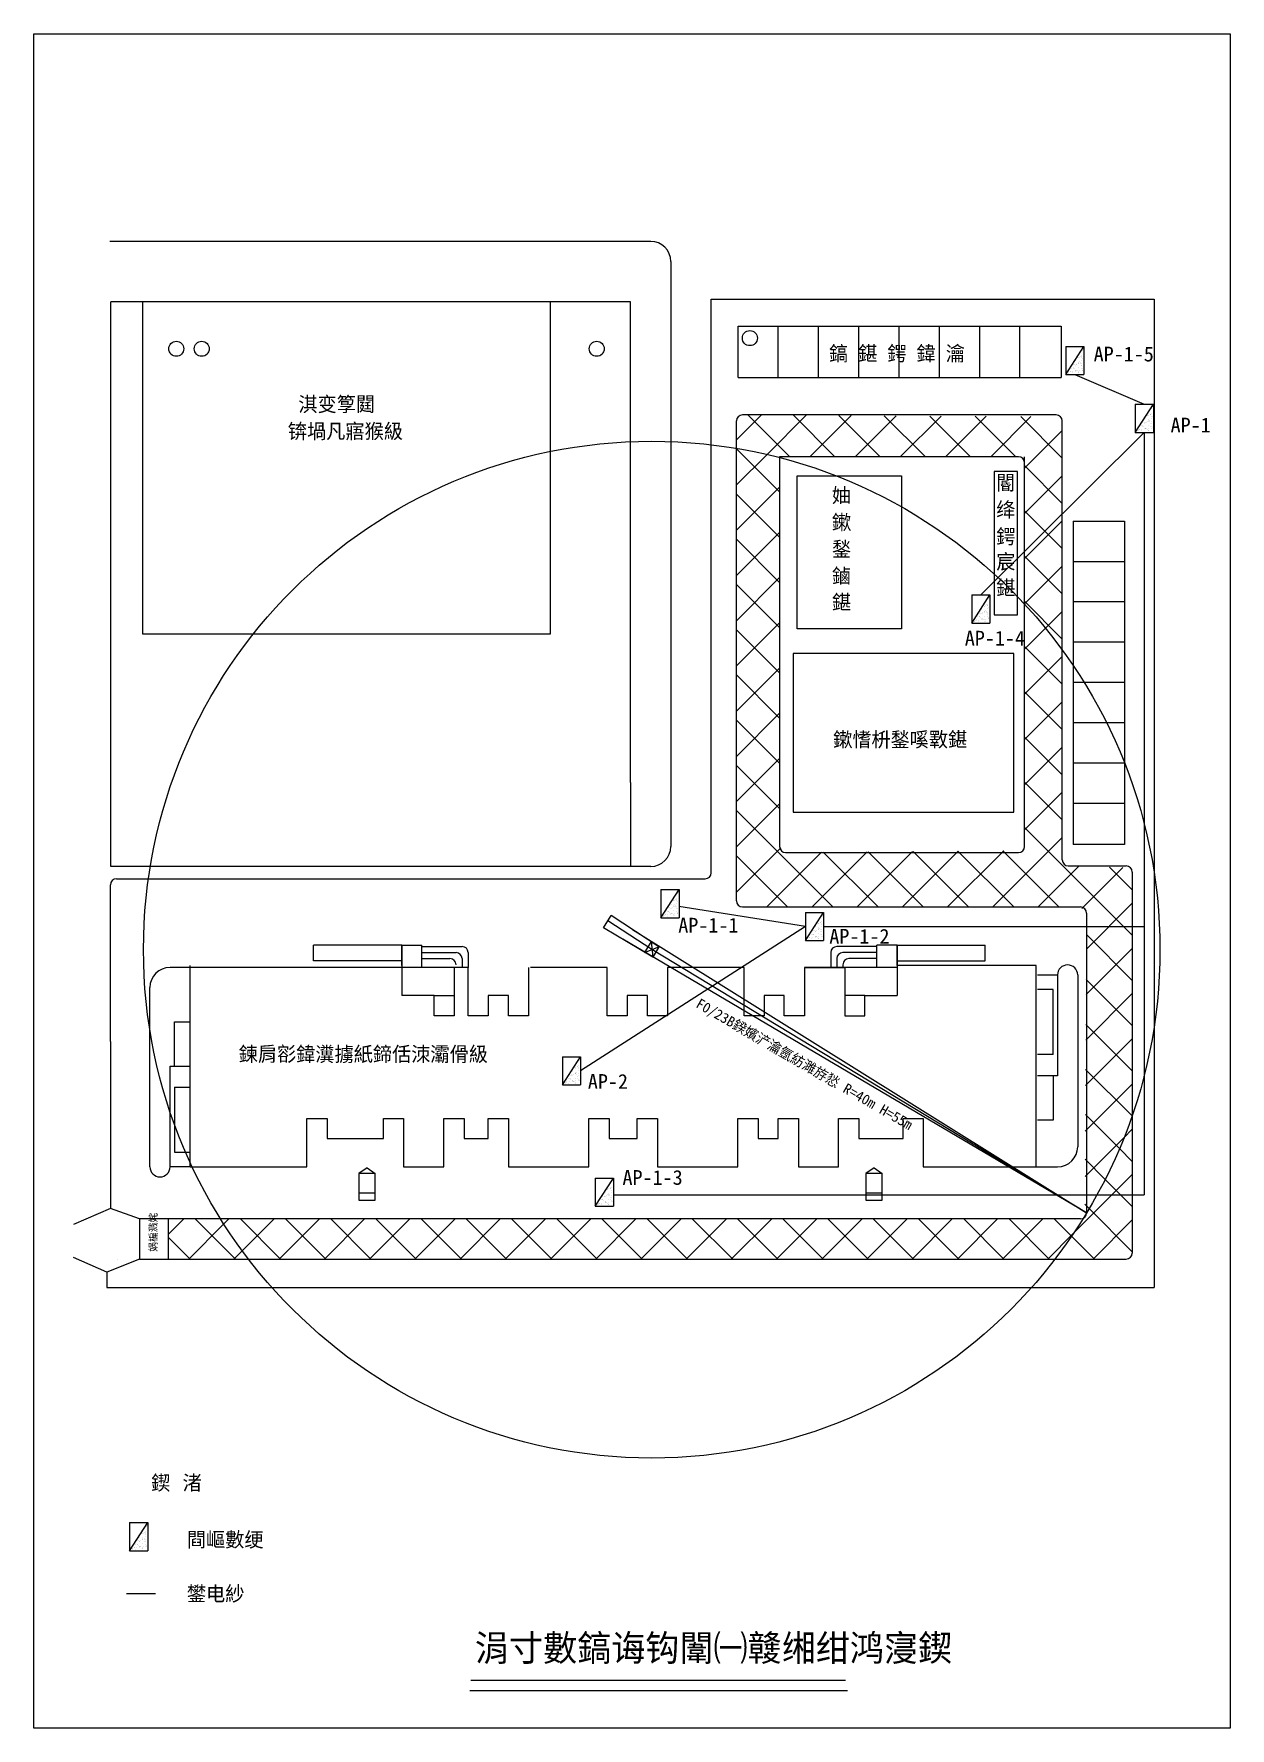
# Model space of a CAD drawing. Header units: metres. Extents: x 0 to 297, y 0 to 420.
import ezdxf

# ---------------------------------------------------------------- set-up
doc = ezdxf.new("R2010")
doc.units = ezdxf.units.M
doc.layers.add(' ', color=7, linetype='Continuous')

msp = doc.modelspace()

# ---------------------------------------------------------------- linework, layer by layer
at = {"layer": ' '}
for p, q in [((256.19, 342.93), (260.69, 342.93)), ((256.19, 342.93), (256.19, 335.93)), ((256.19, 335.93), (260.69, 342.93)), ((260.08, 341.89), (260.08, 341.89)), ((260.12, 340.67), (260.12, 340.67)), ((260.35, 341.97), (260.35, 341.97)), ((260.46, 342.29), (260.46, 342.29)), ((260.54, 342.25), (260.54, 342.25)), ((260.66, 342.14), (260.66, 342.14)), ((260.68, 342.02), (260.68, 342.02)), ((260.69, 342.93), (260.69, 335.93)), ((256.81, 336.44), (256.81, 336.44)), ((256.95, 336.99), (256.95, 336.99)), ((256.98, 336.6), (256.98, 336.6)), ((257.3, 336.72), (257.3, 336.72)), ((257.31, 336.64), (257.31, 336.64)), ((257.71, 337.57), (257.71, 337.57)), ((257.82, 336.71), (257.82, 336.71)), ((258.05, 337.51), (258.05, 337.51)), ((258.09, 337.58), (258.09, 337.58)), ((258.1, 338.39), (258.1, 338.39)), ((258.32, 337.34), (258.32, 337.34)), ((258.43, 338.43), (258.43, 338.43)), ((258.53, 339.46), (258.53, 339.46)), ((258.57, 338.23), (258.57, 338.23)), ((258.61, 337.01), (258.61, 337.01)), ((258.69, 339.33), (258.69, 339.33)), ((258.69, 336.82), (258.69, 336.82)), ((258.72, 337), (258.72, 337)), ((258.77, 338.32), (258.77, 338.32)), ((258.83, 336.89), (258.83, 336.89)), ((258.95, 338.5), (258.95, 338.5)), ((259.02, 336.87), (259.02, 336.87)), ((259.23, 340.18), (259.23, 340.18)), ((259.27, 340.52), (259.27, 340.52)), ((259.28, 336.73), (259.28, 336.73)), ((259.33, 338.75), (259.33, 338.75)), ((259.35, 340.08), (259.35, 340.08)), ((259.39, 338.86), (259.39, 338.86)), ((259.43, 337.64), (259.43, 337.64)), ((259.44, 338.64), (259.44, 338.64)), ((259.47, 336.41), (259.47, 336.41)), ((259.51, 339.1), (259.51, 339.1)), ((259.53, 336.93), (259.53, 336.93)), ((259.56, 340.22), (259.56, 340.22)), ((259.78, 338.93), (259.78, 338.93)), ((259.81, 338.61), (259.81, 338.61)), ((259.93, 340.5), (259.93, 340.5)), ((259.99, 338.13), (259.99, 338.13)), ((260.03, 337.51), (260.03, 337.51)), ((260.05, 340.39), (260.05, 340.39)), ((260.07, 340.29), (260.07, 340.29)), ((260.14, 338.66), (260.14, 338.66)), ((260.16, 339.45), (260.16, 339.45)), ((260.2, 338.22), (260.2, 338.22)), ((260.23, 339.91), (260.23, 339.91)), ((260.24, 337), (260.24, 337)), ((260.29, 337.34), (260.29, 337.34)), ((260.4, 337.05), (260.4, 337.05)), ((260.6, 339.88), (260.6, 339.88)), ((260.63, 337.55), (260.63, 337.55)), ((260.66, 338.73), (260.66, 338.73)), ((256.19, 335.93), (260.69, 335.93)), ((256.93, 336.33), (256.93, 336.33)), ((257.75, 336.35), (257.75, 336.35)), ((258.44, 335.93), (275.69, 328.58)), ((259.39, 336.38), (259.39, 336.38)), ((273.44, 321.58), (277.94, 328.58)), ((273.44, 328.58), (273.44, 321.58)), ((273.44, 328.58), (277.94, 328.58)), ((277.94, 328.58), (277.94, 321.58)), ((275.34, 324.04), (275.34, 324.04)), ((275.67, 324.08), (275.67, 324.08)), ((275.77, 325.1), (275.77, 325.1)), ((275.81, 323.88), (275.81, 323.88)), ((275.94, 324.97), (275.94, 324.97)), ((276.01, 323.96), (276.01, 323.96)), ((276.19, 324.15), (276.19, 324.15)), ((276.47, 325.83), (276.47, 325.83)), ((276.51, 326.17), (276.51, 326.17)), ((276.57, 324.4), (276.57, 324.4)), ((276.59, 325.73), (276.59, 325.73)), ((276.63, 324.51), (276.63, 324.51)), ((276.68, 324.29), (276.68, 324.29)), ((276.76, 324.75), (276.76, 324.75)), ((276.8, 325.87), (276.8, 325.87)), ((277.02, 324.58), (277.02, 324.58)), ((277.05, 324.26), (277.05, 324.26)), ((277.17, 326.15), (277.17, 326.15)), ((277.29, 326.04), (277.29, 326.04)), ((277.31, 325.94), (277.31, 325.94)), ((277.32, 327.54), (277.32, 327.54)), ((277.36, 326.32), (277.36, 326.32)), ((277.38, 324.31), (277.38, 324.31)), ((277.4, 325.1), (277.4, 325.1)), ((277.44, 323.87), (277.44, 323.87)), ((277.47, 325.56), (277.47, 325.56)), ((277.59, 327.62), (277.59, 327.62)), ((277.71, 327.93), (277.71, 327.93)), ((277.78, 327.9), (277.78, 327.9)), ((277.84, 325.53), (277.84, 325.53)), ((277.9, 327.79), (277.9, 327.79)), ((277.9, 324.37), (277.9, 324.37)), ((277.92, 327.66), (277.92, 327.66)), ((275.68, 321.58), (235.13, 281.25)), ((273.44, 321.58), (277.94, 321.58)), ((274.05, 322.09), (274.05, 322.09)), ((274.17, 321.98), (274.17, 321.98)), ((274.19, 322.63), (274.19, 322.63)), ((274.22, 322.24), (274.22, 322.24)), ((274.54, 322.37), (274.54, 322.37)), ((274.55, 322.29), (274.55, 322.29)), ((274.96, 323.22), (274.96, 323.22)), ((275, 322), (275, 322)), ((275.07, 322.36), (275.07, 322.36)), ((275.29, 323.16), (275.29, 323.16)), ((275.33, 323.22), (275.33, 323.22)), ((275.56, 322.99), (275.56, 322.99)), ((275.68, 321.58), (275.68, 132.32)), ((275.85, 322.66), (275.85, 322.66)), ((275.93, 322.47), (275.93, 322.47)), ((275.96, 322.65), (275.96, 322.65)), ((276.08, 322.54), (276.08, 322.54)), ((276.26, 322.51), (276.26, 322.51)), ((276.52, 322.37), (276.52, 322.37)), ((276.63, 322.03), (276.63, 322.03)), ((276.67, 323.28), (276.67, 323.28)), ((276.71, 322.06), (276.71, 322.06)), ((276.78, 322.58), (276.78, 322.58)), ((277.24, 323.78), (277.24, 323.78)), ((277.27, 323.16), (277.27, 323.16)), ((277.48, 322.65), (277.48, 322.65)), ((277.54, 322.99), (277.54, 322.99)), ((277.64, 322.69), (277.64, 322.69)), ((277.87, 323.2), (277.87, 323.2)), ((232.88, 281.25), (232.88, 274.25)), ((232.88, 281.25), (237.38, 281.25)), ((232.88, 274.25), (237.38, 281.25)), ((235.21, 277.77), (235.21, 277.77)), ((235.38, 277.64), (235.38, 277.64)), ((235.91, 278.5), (235.91, 278.5)), ((235.95, 278.84), (235.95, 278.84)), ((236.03, 278.4), (236.03, 278.4)), ((236.24, 278.54), (236.24, 278.54)), ((236.62, 278.81), (236.62, 278.81)), ((236.73, 278.71), (236.73, 278.71)), ((236.76, 280.21), (236.76, 280.21)), ((236.76, 278.61), (236.76, 278.61)), ((236.8, 278.99), (236.8, 278.99)), ((236.84, 277.76), (236.84, 277.76)), ((236.91, 278.22), (236.91, 278.22)), ((237.03, 280.29), (237.03, 280.29)), ((237.15, 280.6), (237.15, 280.6)), ((237.22, 280.56), (237.22, 280.56)), ((237.28, 278.2), (237.28, 278.2)), ((237.34, 280.46), (237.34, 280.46)), ((237.36, 280.33), (237.36, 280.33)), ((237.38, 281.25), (237.38, 274.25)), ((232.88, 274.25), (237.38, 274.25)), ((233.49, 274.76), (233.49, 274.76)), ((233.61, 274.65), (233.61, 274.65)), ((233.63, 275.3), (233.63, 275.3)), ((233.66, 274.91), (233.66, 274.91)), ((233.99, 275.04), (233.99, 275.04)), ((233.99, 274.96), (233.99, 274.96)), ((234.4, 275.89), (234.4, 275.89)), ((234.44, 274.67), (234.44, 274.67)), ((234.51, 275.02), (234.51, 275.02)), ((234.73, 275.83), (234.73, 275.83)), ((234.77, 275.89), (234.77, 275.89)), ((234.78, 276.7), (234.78, 276.7)), ((235, 275.65), (235, 275.65)), ((235.11, 276.75), (235.11, 276.75)), ((235.25, 276.55), (235.25, 276.55)), ((235.29, 275.32), (235.29, 275.32)), ((235.37, 275.14), (235.37, 275.14)), ((235.4, 275.31), (235.4, 275.31)), ((235.45, 276.63), (235.45, 276.63)), ((235.52, 275.21), (235.52, 275.21)), ((235.63, 276.82), (235.63, 276.82)), ((235.7, 275.18), (235.7, 275.18)), ((235.96, 275.04), (235.96, 275.04)), ((236.01, 277.06), (236.01, 277.06)), ((236.07, 277.18), (236.07, 277.18)), ((236.07, 274.7), (236.07, 274.7)), ((236.11, 275.95), (236.11, 275.95)), ((236.12, 276.96), (236.12, 276.96)), ((236.15, 274.73), (236.15, 274.73)), ((236.2, 277.42), (236.2, 277.42)), ((236.22, 275.25), (236.22, 275.25)), ((236.46, 277.25), (236.46, 277.25)), ((236.49, 276.93), (236.49, 276.93)), ((236.68, 276.45), (236.68, 276.45)), ((236.71, 275.83), (236.71, 275.83)), ((236.82, 276.97), (236.82, 276.97)), ((236.88, 276.54), (236.88, 276.54)), ((236.92, 275.32), (236.92, 275.32)), ((236.98, 275.66), (236.98, 275.66)), ((237.08, 275.36), (237.08, 275.36)), ((237.31, 275.87), (237.31, 275.87)), ((237.34, 277.04), (237.34, 277.04)), ((155.69, 208.14), (160.19, 208.14)), ((155.69, 208.14), (155.69, 201.14)), ((155.69, 201.14), (160.19, 208.14)), ((159.57, 207.1), (159.57, 207.1)), ((159.84, 207.18), (159.84, 207.18)), ((159.96, 207.5), (159.96, 207.5)), ((160.03, 207.46), (160.03, 207.46)), ((160.15, 207.35), (160.15, 207.35)), ((160.17, 207.23), (160.17, 207.23)), ((160.19, 208.14), (160.19, 201.14)), ((156.44, 202.2), (156.44, 202.2)), ((156.79, 201.93), (156.79, 201.93)), ((156.8, 201.85), (156.8, 201.85)), ((157.21, 202.78), (157.21, 202.78)), ((157.32, 201.92), (157.32, 201.92)), ((157.54, 202.72), (157.54, 202.72)), ((157.58, 202.79), (157.58, 202.79)), ((157.59, 203.6), (157.59, 203.6)), ((157.81, 202.55), (157.81, 202.55)), ((157.92, 203.64), (157.92, 203.64)), ((158.02, 204.66), (158.02, 204.66)), ((158.06, 203.44), (158.06, 203.44)), ((158.1, 202.22), (158.1, 202.22)), ((158.18, 202.03), (158.18, 202.03)), ((158.19, 204.54), (158.19, 204.54)), ((158.21, 202.21), (158.21, 202.21)), ((158.26, 203.52), (158.26, 203.52)), ((158.33, 202.1), (158.33, 202.1)), ((158.44, 203.71), (158.44, 203.71)), ((158.51, 202.07), (158.51, 202.07)), ((158.72, 205.39), (158.72, 205.39)), ((158.76, 205.73), (158.76, 205.73)), ((158.77, 201.93), (158.77, 201.93)), ((158.82, 203.96), (158.82, 203.96)), ((158.84, 205.29), (158.84, 205.29)), ((158.88, 204.07), (158.88, 204.07)), ((158.92, 202.85), (158.92, 202.85)), ((158.93, 203.85), (158.93, 203.85)), ((159.01, 204.31), (159.01, 204.31)), ((159.03, 202.14), (159.03, 202.14)), ((159.05, 205.43), (159.05, 205.43)), ((159.27, 204.14), (159.27, 204.14)), ((159.3, 203.82), (159.3, 203.82)), ((159.42, 205.71), (159.42, 205.71)), ((159.49, 203.34), (159.49, 203.34)), ((159.52, 202.72), (159.52, 202.72)), ((159.54, 205.6), (159.54, 205.6)), ((159.56, 205.5), (159.56, 205.5)), ((159.61, 205.88), (159.61, 205.88)), ((159.63, 203.87), (159.63, 203.87)), ((159.65, 204.66), (159.65, 204.66)), ((159.69, 203.43), (159.69, 203.43)), ((159.72, 205.12), (159.72, 205.12)), ((159.73, 202.21), (159.73, 202.21)), ((159.79, 202.55), (159.79, 202.55)), ((159.89, 202.26), (159.89, 202.26)), ((160.09, 205.09), (160.09, 205.09)), ((160.12, 202.76), (160.12, 202.76)), ((191.56, 198.95), (160.15, 203.93)), ((160.15, 203.93), (160.15, 203.93)), ((191.56, 202.45), (196.06, 202.45)), ((191.56, 202.45), (191.56, 195.45)), ((191.56, 195.45), (196.06, 202.45)), ((196.06, 202.45), (196.06, 195.45)), ((191.56, 198.95), (135.72, 163.14)), ((155.69, 201.14), (160.19, 201.14)), ((156.3, 201.65), (156.3, 201.65)), ((156.42, 201.54), (156.42, 201.54)), ((156.47, 201.81), (156.47, 201.81)), ((157.25, 201.56), (157.25, 201.56)), ((158.88, 201.59), (158.88, 201.59)), ((158.96, 201.62), (158.96, 201.62)), ((193.47, 197.9), (193.47, 197.9)), ((193.8, 197.94), (193.8, 197.94)), ((193.9, 198.97), (193.9, 198.97)), ((193.94, 197.74), (193.94, 197.74)), ((194.06, 198.84), (194.06, 198.84)), ((194.14, 197.83), (194.14, 197.83)), ((194.32, 198.01), (194.32, 198.01)), ((194.59, 199.69), (194.59, 199.69)), ((194.64, 200.04), (194.64, 200.04)), ((194.69, 198.26), (194.69, 198.26)), ((194.72, 199.6), (194.72, 199.6)), ((194.76, 198.37), (194.76, 198.37)), ((194.81, 198.15), (194.81, 198.15)), ((194.88, 198.62), (194.88, 198.62)), ((194.92, 199.74), (194.92, 199.74)), ((195.15, 198.45), (195.15, 198.45)), ((195.18, 198.13), (195.18, 198.13)), ((195.3, 200.01), (195.3, 200.01)), ((195.36, 197.65), (195.36, 197.65)), ((195.42, 199.9), (195.42, 199.9)), ((195.44, 201.41), (195.44, 201.41)), ((195.44, 199.8), (195.44, 199.8)), ((195.48, 200.18), (195.48, 200.18)), ((195.51, 198.17), (195.51, 198.17)), ((195.52, 198.96), (195.52, 198.96)), ((195.56, 197.74), (195.56, 197.74)), ((195.6, 199.42), (195.6, 199.42)), ((195.72, 201.49), (195.72, 201.49)), ((195.83, 201.8), (195.83, 201.8)), ((195.91, 201.76), (195.91, 201.76)), ((195.97, 199.4), (195.97, 199.4)), ((196.03, 201.65), (196.03, 201.65)), ((196.03, 198.24), (196.03, 198.24)), ((196.05, 201.53), (196.05, 201.53)), ((196.06, 198.95), (275.68, 198.95)), ((191.56, 195.45), (196.06, 195.45)), ((192.18, 195.95), (192.18, 195.95)), ((192.29, 195.85), (192.29, 195.85)), ((192.32, 196.5), (192.32, 196.5)), ((192.35, 196.11), (192.35, 196.11)), ((192.67, 196.23), (192.67, 196.23)), ((192.68, 196.15), (192.68, 196.15)), ((193.08, 197.09), (193.08, 197.09)), ((193.12, 195.86), (193.12, 195.86)), ((193.19, 196.22), (193.19, 196.22)), ((193.42, 197.02), (193.42, 197.02)), ((193.45, 197.09), (193.45, 197.09)), ((193.68, 196.85), (193.68, 196.85)), ((193.98, 196.52), (193.98, 196.52)), ((194.06, 196.33), (194.06, 196.33)), ((194.09, 196.51), (194.09, 196.51)), ((194.2, 196.4), (194.2, 196.4)), ((194.39, 196.38), (194.39, 196.38)), ((194.65, 196.24), (194.65, 196.24)), ((194.76, 195.9), (194.76, 195.9)), ((194.8, 197.15), (194.8, 197.15)), ((194.84, 195.93), (194.84, 195.93)), ((194.9, 196.45), (194.9, 196.45)), ((195.39, 197.03), (195.39, 197.03)), ((195.6, 196.51), (195.6, 196.51)), ((195.66, 196.86), (195.66, 196.86)), ((195.77, 196.56), (195.77, 196.56)), ((196, 197.07), (196, 197.07)), ((131.22, 166.64), (131.22, 159.64)), ((131.22, 159.64), (135.72, 166.64)), ((131.22, 166.64), (135.72, 166.64)), ((134.3, 164.23), (134.3, 164.23)), ((134.96, 164.2), (134.96, 164.2)), ((135.08, 164.1), (135.08, 164.1)), ((135.1, 164), (135.1, 164)), ((135.11, 165.6), (135.11, 165.6)), ((135.15, 164.38), (135.15, 164.38)), ((135.38, 165.68), (135.38, 165.68)), ((135.5, 165.99), (135.5, 165.99)), ((135.57, 165.95), (135.57, 165.95)), ((135.69, 165.85), (135.69, 165.85)), ((135.71, 165.72), (135.71, 165.72)), ((135.72, 166.64), (135.72, 159.64)), ((131.84, 160.15), (131.84, 160.15)), ((131.96, 160.04), (131.96, 160.04)), ((131.98, 160.69), (131.98, 160.69)), ((132.01, 160.3), (132.01, 160.3)), ((132.33, 160.43), (132.33, 160.43)), ((132.34, 160.35), (132.34, 160.35)), ((132.75, 161.28), (132.75, 161.28)), ((132.79, 160.06), (132.79, 160.06)), ((132.86, 160.41), (132.86, 160.41)), ((133.08, 161.22), (133.08, 161.22)), ((133.12, 161.28), (133.12, 161.28)), ((133.13, 162.1), (133.13, 162.1)), ((133.35, 161.05), (133.35, 161.05)), ((133.46, 162.14), (133.46, 162.14)), ((133.56, 163.16), (133.56, 163.16)), ((133.6, 161.94), (133.6, 161.94)), ((133.64, 160.71), (133.64, 160.71)), ((133.72, 163.03), (133.72, 163.03)), ((133.72, 160.53), (133.72, 160.53)), ((133.75, 160.7), (133.75, 160.7)), ((133.8, 162.02), (133.8, 162.02)), ((133.87, 160.6), (133.87, 160.6)), ((133.98, 162.21), (133.98, 162.21)), ((134.05, 160.57), (134.05, 160.57)), ((134.26, 163.89), (134.26, 163.89)), ((134.31, 160.43), (134.31, 160.43)), ((134.36, 162.45), (134.36, 162.45)), ((134.38, 163.79), (134.38, 163.79)), ((134.42, 162.57), (134.42, 162.57)), ((134.42, 160.09), (134.42, 160.09)), ((134.46, 161.34), (134.46, 161.34)), ((134.47, 162.35), (134.47, 162.35)), ((134.5, 160.12), (134.5, 160.12)), ((134.54, 162.81), (134.54, 162.81)), ((134.57, 160.64), (134.57, 160.64)), ((134.59, 163.93), (134.59, 163.93)), ((134.81, 162.64), (134.81, 162.64)), ((134.84, 162.32), (134.84, 162.32)), ((135.03, 161.84), (135.03, 161.84)), ((135.06, 161.22), (135.06, 161.22)), ((135.17, 162.36), (135.17, 162.36)), ((135.19, 163.15), (135.19, 163.15)), ((135.23, 161.93), (135.23, 161.93)), ((135.26, 163.62), (135.26, 163.62)), ((135.27, 160.71), (135.27, 160.71)), ((135.32, 161.05), (135.32, 161.05)), ((135.43, 160.75), (135.43, 160.75)), ((135.63, 163.59), (135.63, 163.59)), ((135.66, 161.26), (135.66, 161.26)), ((135.69, 162.43), (135.69, 162.43)), ((131.22, 159.64), (135.72, 159.64)), ((139.38, 136.53), (143.88, 136.53)), ((139.38, 136.53), (139.38, 129.53)), ((139.38, 129.53), (143.88, 136.53)), ((143.26, 135.49), (143.26, 135.49)), ((143.53, 135.57), (143.53, 135.57)), ((143.65, 135.88), (143.65, 135.88)), ((143.73, 135.84), (143.73, 135.84)), ((143.84, 135.74), (143.84, 135.74)), ((143.87, 135.61), (143.87, 135.61)), ((143.88, 136.53), (143.88, 129.53)), ((140.13, 130.58), (140.13, 130.58)), ((140.9, 131.17), (140.9, 131.17)), ((141.23, 131.11), (141.23, 131.11)), ((141.27, 131.17), (141.27, 131.17)), ((141.29, 131.99), (141.29, 131.99)), ((141.5, 130.94), (141.5, 130.94)), ((141.62, 132.03), (141.62, 132.03)), ((141.72, 133.05), (141.72, 133.05)), ((141.76, 131.83), (141.76, 131.83)), ((141.8, 130.61), (141.8, 130.61)), ((141.87, 130.42), (141.87, 130.42)), ((141.88, 132.92), (141.88, 132.92)), ((141.9, 130.59), (141.9, 130.59)), ((141.95, 131.91), (141.95, 131.91)), ((142.02, 130.49), (142.02, 130.49)), ((142.13, 132.1), (142.13, 132.1)), ((142.2, 130.46), (142.2, 130.46)), ((142.41, 133.78), (142.41, 133.78)), ((142.45, 134.12), (142.45, 134.12)), ((142.51, 132.34), (142.51, 132.34)), ((142.53, 133.68), (142.53, 133.68)), ((142.57, 132.46), (142.57, 132.46)), ((142.61, 131.23), (142.61, 131.23)), ((142.63, 132.24), (142.63, 132.24)), ((142.7, 132.7), (142.7, 132.7)), ((142.72, 130.53), (142.72, 130.53)), ((142.74, 133.82), (142.74, 133.82)), ((142.97, 132.53), (142.97, 132.53)), ((143, 132.21), (143, 132.21)), ((143.12, 134.09), (143.12, 134.09)), ((143.18, 131.73), (143.18, 131.73)), ((143.21, 131.11), (143.21, 131.11)), ((143.23, 133.99), (143.23, 133.99)), ((143.26, 133.89), (143.26, 133.89)), ((143.3, 134.27), (143.3, 134.27)), ((143.33, 132.25), (143.33, 132.25)), ((143.34, 133.04), (143.34, 133.04)), ((143.38, 131.82), (143.38, 131.82)), ((143.42, 133.51), (143.42, 133.51)), ((143.42, 130.6), (143.42, 130.6)), ((143.48, 130.94), (143.48, 130.94)), ((143.58, 130.64), (143.58, 130.64)), ((143.79, 133.48), (143.79, 133.48)), ((143.81, 131.15), (143.81, 131.15)), ((143.84, 132.32), (275.68, 132.32)), ((143.84, 132.32), (143.84, 132.32)), ((139.38, 129.53), (143.88, 129.53)), ((139.99, 130.04), (139.99, 130.04)), ((140.11, 129.93), (140.11, 129.93)), ((140.16, 130.19), (140.16, 130.19)), ((140.49, 130.32), (140.49, 130.32)), ((140.49, 130.24), (140.49, 130.24)), ((140.94, 129.95), (140.94, 129.95)), ((141.01, 130.31), (141.01, 130.31)), ((142.47, 130.32), (142.47, 130.32)), ((142.57, 129.98), (142.57, 129.98)), ((142.65, 130.01), (142.65, 130.01)), ((23.76, 44.03), (28.26, 51.03)), ((23.76, 51.03), (23.76, 44.03)), ((23.76, 51.03), (28.26, 51.03)), ((28.26, 51.03), (28.26, 44.03)), ((25.67, 46.48), (25.67, 46.48)), ((26, 46.53), (26, 46.53)), ((26.1, 47.55), (26.1, 47.55)), ((26.14, 46.33), (26.14, 46.33)), ((26.26, 47.42), (26.26, 47.42)), ((26.33, 46.41), (26.33, 46.41)), ((26.52, 46.59), (26.52, 46.59)), ((26.79, 48.28), (26.79, 48.28)), ((26.83, 48.62), (26.83, 48.62)), ((26.89, 46.84), (26.89, 46.84)), ((26.92, 48.18), (26.92, 48.18)), ((26.96, 46.95), (26.96, 46.95)), ((27.01, 46.73), (27.01, 46.73)), ((27.08, 47.2), (27.08, 47.2)), ((27.12, 48.32), (27.12, 48.32)), ((27.35, 47.03), (27.35, 47.03)), ((27.38, 46.71), (27.38, 46.71)), ((27.5, 48.59), (27.5, 48.59)), ((27.62, 48.48), (27.62, 48.48)), ((27.64, 49.99), (27.64, 49.99)), ((27.64, 48.39), (27.64, 48.39)), ((27.68, 48.77), (27.68, 48.77)), ((27.71, 46.75), (27.71, 46.75)), ((27.72, 47.54), (27.72, 47.54)), ((27.76, 46.32), (27.76, 46.32)), ((27.8, 48), (27.8, 48)), ((27.92, 50.07), (27.92, 50.07)), ((28.03, 50.38), (28.03, 50.38)), ((28.11, 50.34), (28.11, 50.34)), ((28.17, 47.98), (28.17, 47.98)), ((28.22, 50.23), (28.22, 50.23)), ((28.22, 46.82), (28.22, 46.82)), ((28.25, 50.11), (28.25, 50.11)), ((23.76, 44.03), (28.26, 44.03)), ((24.38, 44.53), (24.38, 44.53)), ((24.49, 44.43), (24.49, 44.43)), ((24.52, 45.08), (24.52, 45.08)), ((24.54, 44.69), (24.54, 44.69)), ((24.87, 44.82), (24.87, 44.82)), ((24.87, 44.73), (24.87, 44.73)), ((25.28, 45.67), (25.28, 45.67)), ((25.32, 44.45), (25.32, 44.45)), ((25.39, 44.8), (25.39, 44.8)), ((25.61, 45.6), (25.61, 45.6)), ((25.65, 45.67), (25.65, 45.67)), ((25.88, 45.43), (25.88, 45.43)), ((26.18, 45.1), (26.18, 45.1)), ((26.25, 44.92), (26.25, 44.92)), ((26.28, 45.09), (26.28, 45.09)), ((26.4, 44.98), (26.4, 44.98)), ((26.58, 44.96), (26.58, 44.96)), ((26.85, 44.82), (26.85, 44.82)), ((26.95, 44.48), (26.95, 44.48)), ((27, 45.73), (27, 45.73)), ((27.04, 44.51), (27.04, 44.51)), ((27.1, 45.03), (27.1, 45.03)), ((27.56, 46.23), (27.56, 46.23)), ((27.59, 45.61), (27.59, 45.61)), ((27.8, 45.1), (27.8, 45.1)), ((27.86, 45.44), (27.86, 45.44)), ((27.96, 45.14), (27.96, 45.14)), ((28.19, 45.65), (28.19, 45.65)), ((23.01, 33.39), (30.17, 33.39))]:
    msp.add_line(p, q, dxfattribs=at)
for p, q in [((0, 420.5), (297, 420.5)), ((0, 0), (0, 420.5)), ((297, 420.5), (297, 0)), ((153.15, 369), (18.87, 369)), ((158.15, 364), (158.15, 234.67)), ((148.15, 354), (19.09, 354)), ((19.09, 213.84), (19.09, 354)), ((27.02, 271.5), (27.02, 354)), ((128.15, 354), (128.15, 271.5)), ((148.15, 354), (128.15, 354)), ((148.15, 234.67), (148.15, 354)), ((168.15, 354.67), (278.15, 354.67)), ((168.15, 229.67), (168.15, 354.67)), ((278.15, 354.67), (278.15, 109.33)), ((174.83, 347.94), (255.09, 347.94)), ((174.83, 335.2), (174.83, 347.94)), ((184.83, 335.2), (184.83, 347.94)), ((194.83, 335.2), (194.83, 347.94)), ((204.83, 335.2), (204.83, 347.94)), ((214.83, 335.2), (214.83, 347.94)), ((224.83, 335.2), (224.83, 347.94)), ((234.83, 335.2), (234.83, 347.94)), ((244.83, 335.2), (244.83, 347.94)), ((255.09, 347.94), (255.09, 335.2)), ((174.83, 335.2), (255.09, 335.2)), ((174.45, 319.76), (180.58, 325.9)), ((174.45, 205.3), (174.45, 324.42)), ((253.84, 325.92), (175.95, 325.92)), ((187.66, 315.54), (177.28, 325.92)), ((182.02, 316.1), (191.75, 325.83)), ((198.88, 315.54), (188.57, 325.85)), ((192.67, 315.54), (202.91, 325.77)), ((210.11, 315.54), (199.85, 325.79)), ((203.9, 315.54), (214.07, 325.71)), ((221.33, 315.54), (211.14, 325.73)), ((215.12, 315.54), (225.24, 325.65)), ((232.56, 315.54), (222.43, 325.66)), ((226.35, 315.54), (236.4, 325.59)), ((243.78, 315.54), (233.72, 325.6)), ((237.57, 315.54), (247.56, 325.52)), ((255.33, 315.21), (245.01, 325.54)), ((255.33, 282.55), (255.33, 324.42)), ((245.98, 312.71), (255.33, 322.07)), ((185.14, 306.82), (174.45, 317.52)), ((174.45, 308.54), (182.02, 316.1)), ((244.48, 315.54), (185.14, 315.54)), ((185.14, 315.54), (185.14, 218.82)), ((245.98, 313.96), (245.98, 315.54)), ((244.17, 311.92), (238.42, 311.92)), ((238.42, 311.92), (238.42, 276.35)), ((244.17, 276.35), (244.17, 311.92)), ((245.98, 271.21), (245.98, 314.04)), ((255.33, 303.98), (245.98, 313.34)), ((174.45, 297.31), (185.14, 308.01)), ((189.5, 310.84), (215.4, 310.84)), ((189.5, 272.87), (189.5, 310.84)), ((215.4, 310.84), (215.4, 272.87)), ((245.98, 301.49), (255.33, 310.85)), ((185.14, 295.6), (174.45, 306.29)), ((255.33, 292.76), (245.98, 302.12)), ((245.98, 290.26), (255.33, 299.62)), ((258.01, 299.58), (270.75, 299.58)), ((258.01, 299.58), (258.01, 219.32)), ((270.75, 299.58), (270.75, 219.32)), ((174.45, 286.09), (185.14, 296.78)), ((185.14, 284.37), (174.45, 295.07)), ((255.33, 281.53), (245.98, 290.89)), ((245.98, 279.04), (255.33, 288.4)), ((258.01, 289.58), (270.75, 289.58)), ((174.45, 274.86), (185.14, 285.56)), ((185.14, 273.15), (174.45, 283.84)), ((255.33, 215.48), (255.33, 282.55)), ((255.33, 270.31), (245.98, 279.67)), ((258.01, 279.58), (270.75, 279.58)), ((174.45, 263.63), (185.14, 274.33)), ((238.42, 276.35), (244.17, 276.35)), ((251.16, 272.99), (255.33, 277.17)), ((128.15, 271.5), (27.02, 271.5)), ((185.14, 261.92), (174.45, 272.62)), ((215.4, 272.87), (189.5, 272.87)), ((245.98, 267.81), (251.16, 272.99)), ((245.98, 218.82), (245.98, 271.21)), ((258.01, 269.58), (270.75, 269.58)), ((243.3, 266.7), (188.49, 266.7)), ((188.49, 266.7), (188.49, 227.33)), ((243.3, 227.33), (243.3, 266.7)), ((255.33, 259.08), (245.98, 268.44)), ((245.98, 256.59), (255.33, 265.95)), ((174.45, 252.41), (185.14, 263.11)), ((185.14, 250.7), (174.45, 261.39)), ((255.33, 247.86), (245.98, 257.22)), ((258.01, 259.58), (270.75, 259.58)), ((245.98, 245.36), (255.33, 254.72)), ((174.45, 241.18), (185.14, 251.88)), ((185.14, 239.47), (174.45, 250.17)), ((258.01, 249.58), (270.75, 249.58)), ((255.33, 236.63), (245.98, 245.99)), ((174.45, 229.96), (185.14, 240.65)), ((245.98, 234.14), (255.33, 243.49)), ((185.14, 228.25), (174.45, 238.94)), ((258.01, 239.58), (270.75, 239.58)), ((148.15, 234.67), (148.15, 213.84)), ((158.15, 234.67), (158.15, 218.84)), ((255.33, 225.41), (245.98, 234.77)), ((245.98, 222.91), (255.33, 232.27)), ((168.15, 212.3), (168.15, 229.67)), ((174.45, 218.73), (185.14, 229.43)), ((198.36, 203.8), (174.45, 227.72)), ((188.49, 227.33), (243.3, 227.33)), ((258.01, 229.58), (270.75, 229.58)), ((272.72, 196.8), (245.98, 223.54)), ((238.09, 203.8), (255.33, 221.04)), ((270.75, 219.32), (258.01, 219.32)), ((174.45, 207.51), (185.45, 218.51)), ((187.14, 203.8), (174.45, 216.49)), ((181.96, 203.8), (195.55, 217.38)), ((186.64, 217.32), (244.48, 217.32)), ((193.19, 203.8), (206.86, 217.47)), ((209.59, 203.8), (196, 217.39)), ((204.41, 203.8), (218.17, 217.55)), ((220.82, 203.8), (207.14, 217.47)), ((215.64, 203.8), (229.48, 217.64)), ((232.04, 203.8), (218.29, 217.55)), ((226.87, 203.8), (240.79, 217.72)), ((243.27, 203.8), (229.43, 217.64)), ((254.49, 203.8), (240.57, 217.72)), ((153.15, 213.84), (19.09, 213.84)), ((20.5, 210.8), (166.65, 210.8)), ((249.32, 203.8), (259.42, 213.91)), ((256.83, 213.98), (271.22, 213.98)), ((260.19, 203.45), (270.34, 213.6)), ((272.72, 208.03), (267.05, 213.69)), ((272.72, 212.48), (272.72, 117.92)), ((19, 170.41), (19, 209.3)), ((175.95, 203.8), (259.85, 203.8)), ((261.3, 193.33), (272.72, 204.75)), ((261.35, 202.3), (261.35, 186.43)), ((141.46, 198.65), (143.31, 201.68)), ((153.7, 191.35), (141.46, 198.65)), ((153.4, 193.21), (142.52, 200.37)), ((155.2, 193.89), (143.31, 201.68)), ((148.62, 198.19), (261.35, 127.88)), ((91.36, 194.3), (69.46, 194.3)), ((69.46, 190.41), (69.46, 194.3)), ((91.36, 189.3), (91.36, 194.3)), ((91.36, 194.3), (96.36, 194.3)), ((91.36, 194.3), (91.36, 181.8)), ((96.36, 188.8), (96.36, 194.3)), ((96.37, 193.98), (106.31, 193.98)), ((261.35, 127.88), (146.22, 195.79)), ((153.25, 195.23), (151.61, 192.54)), ((151.61, 192.54), (155.2, 193.89)), ((153.25, 195.23), (153.71, 191.37)), ((155.2, 193.89), (153.7, 191.35)), ((209.3, 193.98), (199.36, 193.98)), ((214.31, 194.3), (209.31, 194.3)), ((209.31, 188.8), (209.31, 194.3)), ((214.31, 194.3), (236.21, 194.3)), ((214.31, 194.3), (214.31, 181.8)), ((214.31, 189.3), (214.31, 194.3)), ((236.21, 190.41), (236.21, 194.3)), ((261.23, 182.04), (272.72, 193.52)), ((272.72, 185.58), (261.32, 196.97)), ((261.35, 194.28), (261.35, 127.88)), ((38.81, 139.3), (38.81, 189.3)), ((91.46, 190.41), (69.46, 190.41)), ((96.37, 192.48), (104.81, 192.48)), ((96.37, 190.98), (103.31, 190.98)), ((106.31, 190.98), (106.31, 188.8)), ((107.81, 192.48), (107.81, 188.8)), ((261.35, 127.88), (153.4, 193.21)), ((197.86, 192.48), (197.86, 188.8)), ((199.36, 190.98), (199.36, 188.8)), ((209.3, 192.48), (200.86, 192.48)), ((200.86, 189.48), (200.86, 188.8)), ((209.3, 190.98), (202.36, 190.98)), ((214.21, 190.41), (236.21, 190.41)), ((248.81, 189.3), (214.31, 189.3)), ((248.81, 139.3), (248.81, 189.3)), ((107.81, 188.8), (33.81, 188.8)), ((104.36, 188.8), (104.36, 176.8)), ((107.81, 176.8), (107.81, 188.8)), ((122.81, 188.8), (122.81, 176.8)), ((142.31, 188.8), (123.31, 188.8)), ((142.31, 188.8), (132.31, 188.8)), ((142.31, 176.8), (142.31, 188.8)), ((157.31, 188.8), (157.31, 176.8)), ((176.31, 188.8), (157.31, 188.8)), ((176.31, 176.8), (176.31, 188.8)), ((214.31, 188.8), (191.31, 188.8)), ((191.31, 188.8), (191.31, 176.8)), ((191.31, 188.8), (201.31, 188.8)), ((201.31, 188.8), (201.31, 176.8)), ((214.31, 188.8), (209.31, 188.8)), ((249.15, 186.93), (254.15, 186.93)), ((254.15, 186.93), (254.15, 161.93)), ((259.15, 186.93), (259.15, 161.93)), ((272.72, 174.35), (261.25, 185.81)), ((28.81, 164.3), (28.81, 183.8)), ((99.36, 181.8), (91.36, 181.8)), ((99.36, 181.8), (104.36, 181.8)), ((99.36, 176.8), (99.36, 181.8)), ((112.81, 181.8), (112.81, 176.8)), ((117.81, 181.8), (112.81, 181.8)), ((117.81, 176.8), (117.81, 181.8)), ((147.31, 181.8), (147.31, 176.8)), ((152.31, 181.8), (147.31, 181.8)), ((152.31, 176.8), (152.31, 181.8)), ((181.31, 181.8), (181.31, 176.8)), ((186.31, 181.8), (181.31, 181.8)), ((186.31, 176.8), (186.31, 181.8)), ((206.31, 181.8), (201.31, 181.8)), ((206.31, 181.8), (214.31, 181.8)), ((206.31, 176.8), (206.31, 181.8)), ((253.03, 183.32), (249.15, 183.32)), ((253.03, 167.18), (253.03, 183.32)), ((261.16, 170.75), (272.72, 182.3)), ((104.36, 176.8), (99.36, 176.8)), ((112.81, 176.8), (107.81, 176.8)), ((122.81, 176.8), (117.81, 176.8)), ((147.31, 176.8), (142.31, 176.8)), ((157.31, 176.8), (152.31, 176.8)), ((181.31, 176.8), (176.31, 176.8)), ((191.31, 176.8), (186.31, 176.8)), ((201.31, 176.8), (206.31, 176.8)), ((34.93, 175.3), (38.81, 175.3)), ((34.93, 164.3), (34.93, 175.3)), ((272.72, 163.12), (261.19, 174.65)), ((19, 170.41), (19, 128.99)), ((261.1, 159.46), (272.72, 171.07)), ((28.81, 139.3), (28.81, 164.3)), ((33.81, 139.3), (33.81, 164.3)), ((33.81, 164.3), (38.81, 164.3)), ((253.03, 167.18), (249.15, 167.18)), ((254.15, 161.93), (249.15, 161.93)), ((253.03, 161.93), (253.03, 150.93)), ((259.15, 161.93), (259.15, 144.3)), ((261.03, 148.16), (272.72, 159.85)), ((272.65, 151.97), (261.12, 163.49)), ((34.93, 159.05), (34.93, 142.92)), ((34.93, 159.05), (38.81, 159.05)), ((269.53, 143.86), (261.06, 152.33)), ((272.72, 151.9), (272.65, 151.97)), ((67.81, 151.3), (72.81, 151.3)), ((67.81, 139.3), (67.81, 151.3)), ((72.81, 151.3), (72.81, 146.3)), ((86.81, 151.3), (91.81, 151.3)), ((86.81, 146.3), (86.81, 151.3)), ((91.81, 151.3), (91.81, 139.3)), ((101.81, 151.3), (106.81, 151.3)), ((101.81, 139.3), (101.81, 151.3)), ((106.81, 151.3), (106.81, 146.3)), ((112.81, 151.3), (117.81, 151.3)), ((112.81, 146.3), (112.81, 151.3)), ((117.81, 151.3), (117.81, 146.3)), ((137.81, 151.3), (142.81, 151.3)), ((137.81, 139.3), (137.81, 151.3)), ((142.81, 151.3), (142.81, 146.3)), ((149.81, 151.3), (154.81, 151.3)), ((149.81, 146.3), (149.81, 151.3)), ((154.81, 151.3), (154.81, 139.3)), ((174.81, 151.3), (179.81, 151.3)), ((174.81, 139.3), (174.81, 151.3)), ((179.81, 151.3), (179.81, 146.3)), ((184.81, 151.3), (189.81, 151.3)), ((184.81, 146.3), (184.81, 151.3)), ((189.81, 151.3), (189.81, 139.3)), ((199.81, 151.3), (204.81, 151.3)), ((199.81, 139.3), (199.81, 151.3)), ((204.81, 151.3), (204.81, 146.3)), ((215.81, 151.3), (220.81, 151.3)), ((215.81, 146.3), (215.81, 151.3)), ((220.81, 151.3), (220.81, 139.3)), ((253.03, 150.93), (249.15, 150.93)), ((270.63, 146.53), (272.72, 148.62)), ((72.81, 146.3), (86.81, 146.3)), ((106.81, 146.3), (112.81, 146.3)), ((117.81, 146.3), (117.81, 140.3)), ((142.81, 146.3), (149.81, 146.3)), ((179.81, 146.3), (184.81, 146.3)), ((204.81, 146.3), (215.81, 146.3)), ((260.97, 136.87), (270.63, 146.53)), ((272.72, 140.67), (269.53, 143.86)), ((38.81, 139.3), (33.81, 139.3)), ((34.93, 142.92), (38.81, 142.92)), ((38.81, 139.3), (67.81, 139.3)), ((82.73, 139.07), (80.7, 137.66)), ((82.73, 139.07), (84.77, 137.66)), ((91.81, 139.3), (101.81, 139.3)), ((117.81, 140.3), (117.81, 139.3)), ((117.81, 139.3), (137.81, 139.3)), ((154.81, 139.3), (174.81, 139.3)), ((189.81, 139.3), (199.81, 139.3)), ((208.6, 139.07), (206.57, 137.66)), ((208.6, 139.07), (210.64, 137.66)), ((220.81, 139.3), (254.15, 139.3)), ((265.96, 136.2), (260.99, 141.17)), ((80.7, 137.66), (80.7, 131.01)), ((84.77, 137.66), (80.7, 137.66)), ((84.77, 131.01), (84.77, 137.66)), ((210.64, 137.66), (206.57, 137.66)), ((206.57, 137.66), (206.57, 131.01)), ((210.64, 131.01), (210.64, 137.66)), ((258.07, 122.76), (272.72, 137.4)), ((272.72, 129.45), (265.96, 136.2)), ((80.7, 132.86), (84.77, 132.86)), ((80.7, 131.01), (84.77, 131.01)), ((206.57, 132.86), (210.64, 132.86)), ((206.57, 131.01), (210.64, 131.01)), ((19, 128.99), (9.8, 124.96)), ((26.24, 126.38), (19, 128.99)), ((259.85, 126.38), (26.24, 126.38)), ((26.24, 126.38), (26.24, 116.42)), ((33.36, 122.55), (37.14, 126.33)), ((33.36, 126.31), (33.36, 116.42)), ((50.02, 116.42), (40.09, 126.34)), ((47.17, 125.13), (48.35, 126.31)), ((61.24, 116.42), (51.35, 126.31)), ((51.74, 118.48), (59.58, 126.31)), ((60.9, 116.42), (70.81, 126.32)), ((72.47, 116.42), (62.57, 126.32)), ((72.13, 116.42), (82.04, 126.32)), ((83.69, 116.42), (73.79, 126.32)), ((83.35, 116.42), (93.26, 126.33)), ((94.92, 116.42), (85.01, 126.32)), ((94.58, 116.42), (104.49, 126.33)), ((106.14, 116.42), (96.23, 126.33)), ((105.8, 116.42), (115.72, 126.33)), ((117.37, 116.42), (107.45, 126.33)), ((117.03, 116.42), (126.95, 126.34)), ((128.59, 116.42), (118.68, 126.33)), ((128.26, 116.42), (138.18, 126.34)), ((139.82, 116.42), (129.9, 126.34)), ((139.48, 116.42), (149.41, 126.34)), ((151.05, 116.42), (141.12, 126.34)), ((150.71, 116.42), (160.64, 126.35)), ((162.27, 116.42), (152.34, 126.35)), ((161.93, 116.42), (171.87, 126.35)), ((173.5, 116.42), (163.56, 126.35)), ((173.16, 116.42), (183.1, 126.36)), ((184.72, 116.42), (174.78, 126.35)), ((184.38, 116.42), (194.33, 126.36)), ((195.95, 116.42), (186.01, 126.36)), ((195.61, 116.42), (205.55, 126.36)), ((207.17, 116.42), (197.23, 126.36)), ((206.83, 116.42), (216.78, 126.37)), ((218.4, 116.42), (208.45, 126.36)), ((218.06, 116.42), (228.01, 126.37)), ((229.62, 116.42), (219.67, 126.37)), ((229.28, 116.42), (239.24, 126.37)), ((240.85, 116.42), (230.89, 126.37)), ((240.51, 116.42), (250.47, 126.38)), ((252.07, 116.42), (242.11, 126.37)), ((257.62, 122.09), (253.34, 126.38)), ((261.99, 128.95), (260.93, 130.01)), ((272.72, 118.22), (261.99, 128.95)), ((262.96, 116.42), (272.72, 126.17)), ((38.45, 116.42), (47.17, 125.13)), ((251.73, 116.42), (258.07, 122.76)), ((263.3, 116.42), (257.62, 122.09)), ((38.79, 116.42), (33.36, 121.85)), ((49.68, 116.42), (51.74, 118.48)), ((18.15, 113.16), (9.8, 116.81)), ((26.24, 116.42), (18.15, 113.16)), ((20.69, 116.42), (20.69, 116.42)), ((26.24, 116.42), (271.22, 116.42)), ((18.15, 113.16), (18.15, 109.33)), ((18.15, 109.33), (278.15, 109.33)), ((108.22, 9.36), (202.02, 9.36)), ((108.48, 11.88), (201.52, 11.88)), ((297, 0), (0, 0))]:
    msp.add_line(p, q)
for centre, radius in [((177.76, 344.99), 1.86), ((35.36, 342.34), 1.86), ((41.68, 342.34), 1.86), ((139.75, 342.34), 1.86), ((153.4, 193.21), 126.18)]:
    msp.add_circle(centre, radius)
for centre, radius, start, end in [((153.15, 364), 5, 0, 90), ((175.95, 324.42), 1.5, 90, 180), ((253.84, 324.42), 1.5, 0, 90), ((244.48, 314.04), 1.5, 0, 90), ((153.15, 218.84), 5, -90, 0), ((186.64, 218.82), 1.5, 180, 270), ((244.48, 218.82), 1.5, -90, 0), ((256.83, 215.48), 1.5, 180, 270), ((20.5, 209.3), 1.5, 90, 180), ((166.65, 212.3), 1.5, -90, 0), ((271.22, 212.48), 1.5, 0, 90), ((175.95, 205.3), 1.5, 180, 270), ((259.85, 202.3), 1.5, 0, 90), ((106.31, 192.48), 1.5, 0, 90), ((199.36, 192.48), 1.5, 90, 180), ((103.31, 189.48), 1.5, 0, 90), ((104.81, 190.98), 1.5, 0, 90), ((200.86, 190.98), 1.5, 90, 180), ((202.36, 189.48), 1.5, 90, 180), ((256.65, 186.93), 2.5, 0, 180), ((33.81, 183.8), 5, 90, 180), ((254.15, 144.3), 5, -90, 0), ((31.31, 139.3), 2.5, -180, 0), ((259.85, 127.88), 1.5, -90, 0), ((271.22, 117.92), 1.5, -90, 0)]:
    msp.add_arc(centre, radius, start, end)

# ---------------------------------------------------------------- texts
for s, height, p in [('鎬 鍖 鍔 鍏 瀹', 3.66, (197.4, 339.35)), ('AP-1-5', 3.66, (263.12, 339.21)), ('淇变箰閮', 3.66, (65.67, 326.76)), ('锛堝凡寤猴級', 3.66, (63.07, 320.06)), ('AP-1', 3.66, (282.22, 321.58)), ('閽', 3.66, (238.92, 307.3)), ('妯', 3.66, (198.13, 304.15)), ('绛', 3.66, (238.92, 300.58)), ('鏉', 3.66, (198.13, 297.47)), ('鍫', 3.66, (198.13, 290.83)), ('鍔', 3.66, (238.92, 293.91)), ('宸', 3.66, (238.92, 287.7)), ('鏀', 3.66, (198.13, 284.14)), ('鍖', 3.66, (198.13, 277.62)), ('鍖', 3.66, (238.92, 281.18)), ('AP-1-4', 3.66, (231.13, 268.69)), ('鏉愭枡鍫嗘斁鍖', 3.66, (198.42, 243.54)), ('AP-1-1', 3.66, (159.99, 197.45)), ('AP-1-2', 3.66, (197.49, 194.7)), ('鍊肩彮鍏瀵擄紙鍗佸洓灞傦級', 3.66, (50.86, 165.46)), ('AP-2', 3.66, (137.54, 158.67)), ('AP-1-3', 3.66, (146.14, 134.84)), ('鍥', 3.66, (29.12, 59.05)), ('渚', 3.66, (36.92, 59.05)), ('閰嶇數绠', 3.66, (37.99, 44.97)), ('鐢电紗', 3.66, (37.99, 31.54)), ('涓寸數鎬诲钩闈㈠竷缃绀鸿寖鍥', 6.51, (109.5, 16.65))]:
    msp.add_text(s, height=height).set_placement(p)
for s, height, rotation, p in [('F0/23B鍨嬪浐瀹氬紡濉斿悐 R=40m H=55m', 2.56, 330, (164.13, 179.04)), ('娲楄溅姹', 1.79, 90, (30.53, 118.26))]:
    msp.add_text(s, height=height, rotation=rotation).set_placement(p)

doc.saveas('drawing.dxf')
